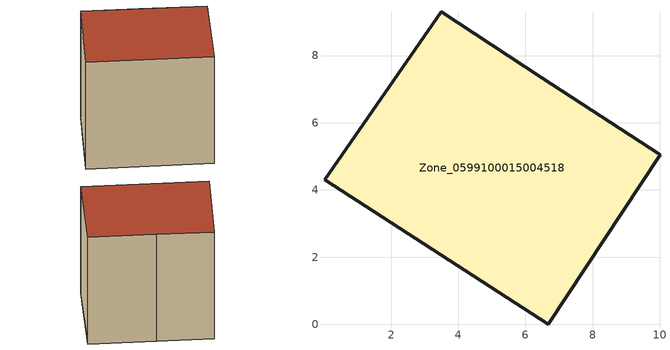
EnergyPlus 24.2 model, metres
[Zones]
Zone_0599100015004518
 floor ground (C_G): 3.49,9.31 6.48,7.34 10,5.05 6.67,0 0.02,4.3 z0.91
 wall outside (C_F): 6.67,0 10,5.05 6.48,7.34 3.49,9.31 0.02,4.3 6.67,0 z0.91:8.54
 roof outside (C_R): 6.48,7.34 3.49,9.31 0.02,4.3 6.67,0 10,5.05 z8.54
[BUILDING]
Pand.0599100015004518: North Axis=0; Terrain=City; Loads Convergence Tolerance Value=0.04; Temperature Convergence Tolerance Value=0.4; Solar Distribution=FullExterior; Maximum Number of Warmup Days=25; Minimum Number of Warmup Days=1
[Site:Location]
Rotterdam.The.Hague.AP_ZH_NLD Design_Conditions: Latitude=51.96; Longitude=4.45; Time Zone=1; Elevation=-4.5
[SITE:GROUNDTEMPERATURE:BUILDINGSURFACE]
18, 18, 18, 18, 18, 18, 18, 18, 18, 18, 18, 18
[MATERIAL] Thermal Absorptance=0.9; Solar Absorptance=0.7; Visible Absorptance=0.7
Name | Roughness | Thickness | Conductivity | Density | Specific Heat
G.TI.1965-1974 | MediumSmooth | 0.15 | 0.882353 | 540 | 1210
F.TI.1965-1974 | Rough | 0.3 | 0.697674 | 1920 | 840
R.TI.1965-1974 | MediumRough | 0.2 | 0.232558 | 1500 | 1000
[CONSTRUCTION]
C_G: G.TI.1965-1974
C_F: F.TI.1965-1974
C_R: R.TI.1965-1974
[ZONE]
Zone_0599100015004518: Type=1; Multiplier=1; Ceiling Height=Autocalculate; Volume=Autocalculate; Floor Area=autocalculate; Part of Total Floor Area=Yes
[ZONEINFILTRATION:DESIGNFLOWRATE]
Infil_Zone_0599100015004518: Zone or ZoneList or Space or SpaceList=Zone_0599100015004518; Schedule=AlwaysOn; Design Flow Rate Calculation Method=Flow/Area; Flow Rate per Floor Area=0.003; Constant Term Coefficient=1; Temperature Term Coefficient=0; Velocity Term Coefficient=0; Velocity Squared Term Coefficient=0
[HVACTEMPLATE:ZONE:IDEALLOADSAIRSYSTEM]
Zone_0599100015004518: Maximum Heating Supply Air Temperature=50; Minimum Cooling Supply Air Temperature=13; Maximum Heating Supply Air Humidity Ratio=0.0156; Minimum Cooling Supply Air Humidity Ratio=0.0077; Heating Limit=NoLimit; Cooling Limit=NoLimit; Dehumidification Control Type=ConstantSensibleHeatRatio; Cooling Sensible Heat Ratio=0.7; Dehumidification Setpoint=60; Humidification Control Type=None; Humidification Setpoint=30; Outdoor Air Method=None; Outdoor Air Flow Rate per Person=0.00944; Outdoor Air Flow Rate per Zone Floor Area=0; Outdoor Air Flow Rate per Zone=0; Demand Controlled Ventilation Type=None; Outdoor Air Economizer Type=NoEconomizer; Heat Recovery Type=None; Sensible Heat Recovery Effectiveness=0.7; Latent Heat Recovery Effectiveness=0.65
[ZONECONTROL:THERMOSTAT]
ThermostatControl_Zone_0599100015004518: Zone or ZoneList=Zone_0599100015004518; Control Type Schedule=DualSetpointControlType; Control 1=Thermostat_Zone_0599100015004518; Temperature Difference Between Cutout And Setpoint=0
[THERMOSTATSETPOINT:DUALSETPOINT]
Thermostat_Zone_0599100015004518: Heating Setpoint Temperature Schedule=HeatingSetpoint_Zone_0599100015004518; Cooling Setpoint Temperature Schedule=CoolingSetpoint_Zone_0599100015004518
[SCHEDULE:COMPACT]
HeatingSetpoint_Zone_0599100015004518: Through: 12/31, For: AllDays, Until: 24:00, 21
CoolingSetpoint_Zone_0599100015004518: Through: 12/31, For: AllDays, Until: 24:00, 24
DualSetpointControlType: Through: 12/31, For: AllDays, Until: 24:00, 4
AlwaysOn: Through: 12/31, For: AllDays, Until: 24:00, 1
